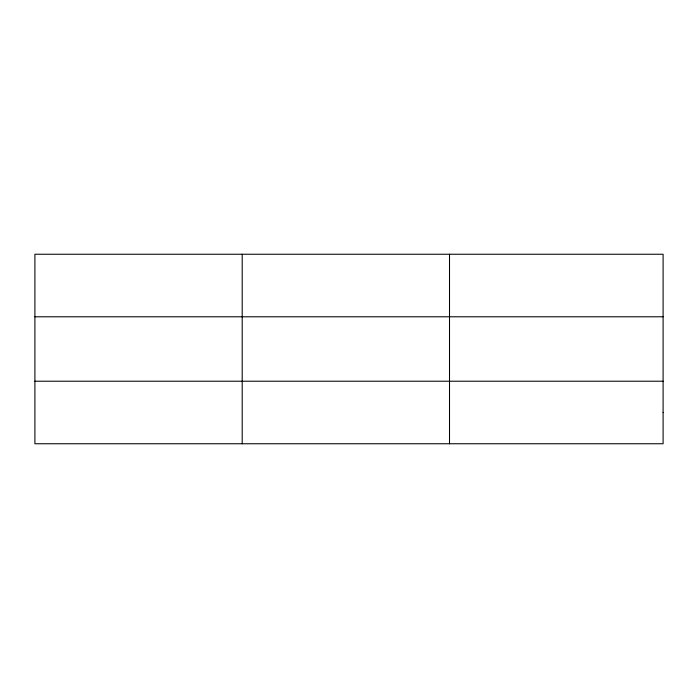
<?xml version="1.0" encoding="UTF-8"?>
<svg xmlns="http://www.w3.org/2000/svg" width="698" height="698" viewBox="0 0 698 698"><rect width="100%" height="100%" fill="white"/><g stroke="black" fill="none" stroke-linecap="round" stroke-linejoin="round"><path stroke-width="1.05" d="M242.206 443.754L242.206 254.246M449.512 443.754L449.512 254.246M34.9 316.787L663.1 316.787M34.9 381.213L663.1 381.213M663.1 412.483L663.1 443.754L34.9 443.754L34.9 254.246L663.1 254.246L663.1 412.483"/></g></svg>
